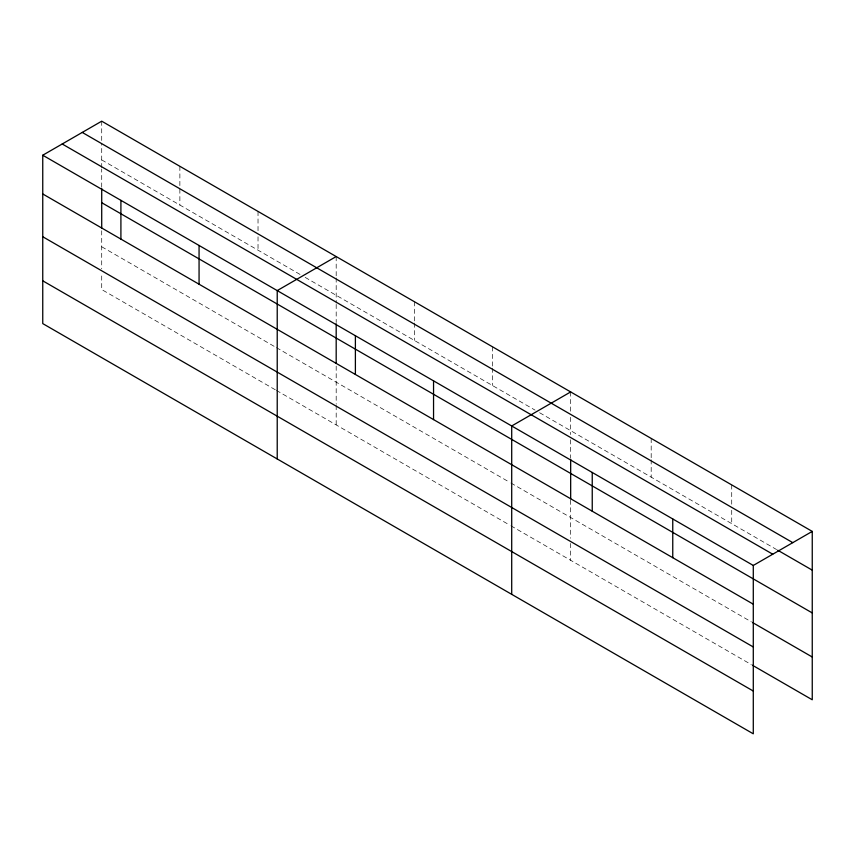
<?xml version="1.0" encoding="UTF-8"?>
<svg xmlns="http://www.w3.org/2000/svg" width="855" height="855" viewBox="0 0 855 855"><rect width="100%" height="100%" fill="white"/><g stroke="black" fill="none" stroke-linecap="round" stroke-linejoin="round"><path stroke-width="0.64" stroke-dasharray="4.28 3.21" d="M101.713 187.149L101.713 169.001M101.713 167.698L101.713 143.897M101.713 159.917L300.554 274.722M305.16 277.383L535.038 410.101M539.633 412.751L776.586 549.562M101.713 246.774L275.267 346.98M276.421 347.643L509.751 482.348M510.895 483.011L751.278 621.799M275.267 389.752L101.713 289.546L101.713 273.995M276.421 390.414L509.751 525.13M510.895 525.793L751.278 664.57M731.72 484.913L731.72 504.952M731.72 510.296L731.72 523.655M651.189 438.423L651.189 458.462M651.189 459.798L651.189 477.165M570.67 391.932L570.67 411.971M570.67 417.315L570.67 434.564M570.67 439.748L570.67 457.895M570.67 500.164L570.67 538.265M570.67 543.449L570.67 560.303M492.512 346.809L492.512 366.848M492.512 368.184L492.512 385.552M414.344 301.687L414.344 321.715M414.344 323.051L414.344 340.418M336.186 256.553L336.186 276.593M336.186 277.928L336.186 303.076M336.186 304.369L336.186 322.517M336.186 366.122L336.186 404.18M336.186 405.484L336.186 424.924M258.028 211.431L258.028 231.47M258.028 236.814L258.028 250.173M179.871 166.308L179.871 187.683M179.871 189.019L179.871 205.05M101.713 121.186L101.713 142.561M101.713 230.743L101.713 268.812"/><path stroke-width="1.28" d="M101.713 228.071L101.713 188.442M42.75 155.225L753.287 565.454L753.287 733.814L42.75 323.596L42.75 155.225L101.713 121.186L812.25 531.404L812.25 699.775L752.432 665.243M336.186 256.553L277.223 290.593L277.223 458.964M570.67 391.932L511.707 425.972L511.707 594.343M753.287 565.454L812.25 531.404M82.251 132.418L792.788 542.647M777.74 550.225L812.25 570.146M62.212 143.993L772.749 554.211M101.713 202.699L812.25 612.928M42.75 193.967L753.287 604.186M752.432 622.461L812.25 657.003M42.75 236.739L753.287 646.968M42.75 280.814L753.287 691.043M672.757 518.953L672.757 557.695M592.237 472.462L592.237 511.205M570.67 459.188L570.67 498.828M433.549 380.849L433.549 419.591M355.391 335.726L355.391 374.458M336.186 323.81L336.186 363.45M199.065 245.471L199.065 284.213M120.908 200.348L120.908 239.09"/></g></svg>
